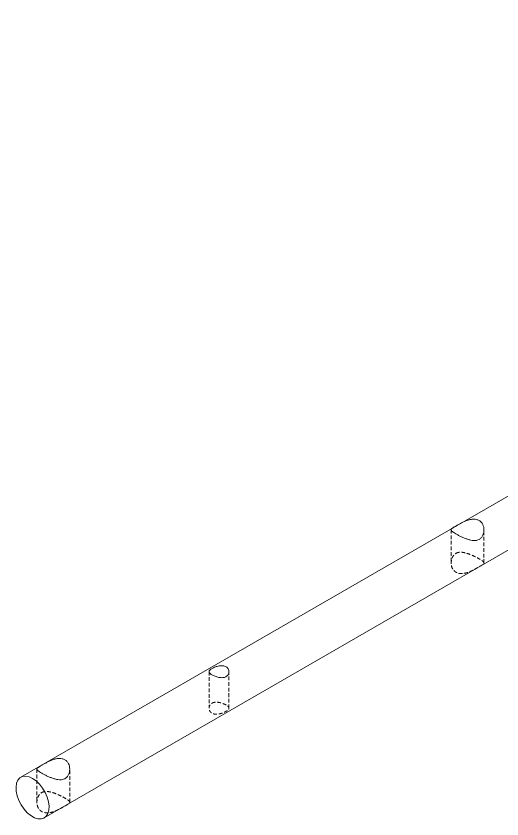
# Model space of a CAD drawing. Header units: millimetres. Extents: x 1529 to 6255, y 1713 to 5797.
# Drawn here: x 5100.8 to 5266.6, y 4136 to 4409.9 of the extents above; entities that cross this region are included whole.
import ezdxf

# ---------------------------------------------------------------- set-up
doc = ezdxf.new("R2010")
doc.units = ezdxf.units.MM
doc.linetypes.add('HIDDEN', pattern=[1.905, 1.27, -0.635])

msp = doc.modelspace()

# ---------------------------------------------------------------- linework, layer by layer
at = {"color": 7, "linetype": 'Continuous', "lineweight": 15}
for p, q in [((5552.375, 4409.928), (5102.411, 4150.17)), ((5110.41, 4136.313), (5562.252, 4397.156))]:
    msp.add_line(p, q, dxfattribs=at)
at = {"color": 7, "linetype": 'HIDDEN', "lineweight": 0}
for p, q in [((5249.303, 4234.632), (5249.303, 4223.29)), ((5260.503, 4223.299), (5260.503, 4234.639)), ((5166.65, 4186.21), (5166.65, 4173.751)), ((5173.45, 4173.75), (5173.45, 4186.211)), ((5107.882, 4152.991), (5107.882, 4141.649)), ((5119.082, 4141.658), (5119.082, 4152.998))]:
    msp.add_line(p, q, dxfattribs=at)
at = {"color": 7, "linetype": 'Continuous', "lineweight": 15, "flags": 128}
msp.add_lwpolyline([(5106.411, 4149.774), (5107.627, 4148.919), (5108.786, 4147.799), (5109.834, 4146.466), (5110.722, 4144.982), (5111.409, 4143.416), (5111.861, 4141.843), (5112.059, 4140.334), (5111.993, 4138.962), (5111.666, 4137.79), (5111.093, 4136.873), (5110.301, 4136.253), (5109.327, 4135.961), (5108.217, 4136.008), (5107.022, 4136.394), (5105.799, 4137.101), (5104.605, 4138.094), (5103.494, 4139.328), (5102.521, 4140.745), (5101.729, 4142.279), (5101.156, 4143.857), (5100.828, 4145.407), (5100.762, 4146.856), (5100.96, 4148.136), (5101.413, 4149.187), (5102.099, 4149.959), (5102.987, 4150.418), (5104.035, 4150.541), (5105.195, 4150.323), (5106.411, 4149.774)], dxfattribs=at)
at = {"color": 7, "linetype": 'Continuous', "lineweight": 15}
for points, knots in [([(5250.943, 4233.211), (5250.671, 4233.368), (5250.433, 4233.515), (5250.019, 4233.792), (5249.844, 4233.922), (5249.57, 4234.158), (5249.468, 4234.266), (5249.334, 4234.466), (5249.302, 4234.557), (5249.304, 4234.732), (5249.339, 4234.817), (5249.474, 4234.987), (5249.574, 4235.073), (5249.777, 4235.218), (5249.854, 4235.269), (5250.025, 4235.377), (5250.119, 4235.434), (5250.323, 4235.556), (5250.434, 4235.62), (5250.675, 4235.76), (5250.804, 4235.835), (5251.207, 4236.067), (5251.501, 4236.237), (5252.132, 4236.594), (5252.457, 4236.775), (5253.132, 4237.129), (5253.476, 4237.298), (5254.167, 4237.606), (5254.517, 4237.745), (5255.229, 4237.982), (5255.581, 4238.076), (5256.107, 4238.174), (5256.282, 4238.2), (5256.631, 4238.235), (5256.806, 4238.245), (5257.322, 4238.246), (5257.653, 4238.21), (5258.127, 4238.097), (5258.283, 4238.048), (5258.579, 4237.932), (5258.861, 4237.797), (5259.116, 4237.624), (5259.358, 4237.432), (5259.472, 4237.326), (5259.785, 4236.988), (5259.958, 4236.735), (5260.235, 4236.178), (5260.337, 4235.881), (5260.472, 4235.266), (5260.504, 4234.944), (5260.502, 4234.303), (5260.468, 4233.982), (5260.332, 4233.349), (5260.23, 4233.037), (5260.027, 4232.602), (5259.951, 4232.461), (5259.78, 4232.192), (5259.684, 4232.062), (5259.374, 4231.702), (5259.135, 4231.501), (5258.59, 4231.186), (5258.295, 4231.08), (5257.824, 4230.989), (5257.661, 4230.97), (5257.334, 4230.952), (5257.169, 4230.953), (5256.667, 4230.981), (5256.322, 4231.034), (5255.624, 4231.187), (5255.274, 4231.286), (5254.566, 4231.518), (5254.207, 4231.652), (5253.504, 4231.936), (5253.158, 4232.087), (5252.646, 4232.324), (5252.475, 4232.405), (5252.142, 4232.569), (5251.981, 4232.65), (5251.51, 4232.893), (5251.216, 4233.054), (5250.943, 4233.211)], [0, 0, 0, 0, 0.03125, 0.03125, 0.0625, 0.0625, 0.09375, 0.09375, 0.125, 0.125, 0.15625, 0.15625, 0.1875, 0.1875, 0.203125, 0.203125, 0.21875, 0.21875, 0.234375, 0.234375, 0.25, 0.25, 0.28125, 0.28125, 0.3125, 0.3125, 0.34375, 0.34375, 0.375, 0.375, 0.40625, 0.40625, 0.421875, 0.421875, 0.4375, 0.4375, 0.46875, 0.46875, 0.484375, 0.484375, 0.5, 0.515625, 0.515625, 0.53125, 0.53125, 0.5625, 0.5625, 0.59375, 0.59375, 0.625, 0.625, 0.65625, 0.65625, 0.6875, 0.6875, 0.703125, 0.703125, 0.71875, 0.71875, 0.75, 0.75, 0.78125, 0.78125, 0.796875, 0.796875, 0.8125, 0.8125, 0.84375, 0.84375, 0.875, 0.875, 0.90625, 0.90625, 0.9375, 0.9375, 0.953125, 0.953125, 0.96875, 0.96875, 1, 1, 1, 1]), ([(5167.606, 4185.148), (5167.448, 4185.241), (5167.309, 4185.333), (5167.068, 4185.518), (5166.965, 4185.611), (5166.803, 4185.793), (5166.743, 4185.881), (5166.665, 4186.058), (5166.647, 4186.146), (5166.654, 4186.319), (5166.679, 4186.406), (5166.772, 4186.581), (5166.839, 4186.668), (5167.014, 4186.845), (5167.123, 4186.936), (5167.378, 4187.119), (5167.522, 4187.211), (5167.845, 4187.394), (5168.024, 4187.486), (5168.401, 4187.661), (5168.6, 4187.745), (5169.016, 4187.901), (5169.229, 4187.972), (5169.661, 4188.093), (5169.884, 4188.145), (5170.323, 4188.22), (5170.541, 4188.245), (5170.974, 4188.264), (5171.188, 4188.258), (5171.595, 4188.211), (5171.79, 4188.17), (5172.163, 4188.05), (5172.335, 4187.973), (5172.647, 4187.784), (5172.789, 4187.672), (5173.032, 4187.421), (5173.133, 4187.283), (5173.297, 4186.986), (5173.357, 4186.827), (5173.435, 4186.504), (5173.453, 4186.336), (5173.446, 4186), (5173.421, 4185.835), (5173.33, 4185.512), (5173.262, 4185.353), (5173.086, 4185.06), (5172.979, 4184.925), (5172.726, 4184.681), (5172.577, 4184.572), (5172.255, 4184.395), (5172.08, 4184.324), (5171.699, 4184.218), (5171.5, 4184.185), (5171.087, 4184.153), (5170.871, 4184.154), (5170.437, 4184.185), (5170.219, 4184.215), (5169.777, 4184.299), (5169.556, 4184.353), (5169.126, 4184.478), (5168.915, 4184.549), (5168.502, 4184.706), (5168.307, 4184.789), (5167.939, 4184.963), (5167.764, 4185.055), (5167.606, 4185.148)], [0, 0, 0, 0, 0.03125, 0.03125, 0.0625, 0.0625, 0.09375, 0.09375, 0.125, 0.125, 0.15625, 0.15625, 0.1875, 0.1875, 0.21875, 0.21875, 0.25, 0.25, 0.28125, 0.28125, 0.3125, 0.3125, 0.34375, 0.34375, 0.375, 0.375, 0.40625, 0.40625, 0.4375, 0.4375, 0.46875, 0.46875, 0.5, 0.5, 0.53125, 0.53125, 0.5625, 0.5625, 0.59375, 0.59375, 0.625, 0.625, 0.65625, 0.65625, 0.6875, 0.6875, 0.71875, 0.71875, 0.75, 0.75, 0.78125, 0.78125, 0.8125, 0.8125, 0.84375, 0.84375, 0.875, 0.875, 0.90625, 0.90625, 0.9375, 0.9375, 0.96875, 0.96875, 1, 1, 1, 1]), ([(5109.522, 4151.57), (5109.25, 4151.727), (5109.012, 4151.874), (5108.598, 4152.151), (5108.423, 4152.281), (5108.149, 4152.517), (5108.047, 4152.625), (5107.912, 4152.826), (5107.881, 4152.917), (5107.883, 4153.092), (5107.918, 4153.176), (5108.053, 4153.346), (5108.153, 4153.433), (5108.355, 4153.577), (5108.432, 4153.628), (5108.603, 4153.736), (5108.697, 4153.793), (5108.902, 4153.915), (5109.013, 4153.98), (5109.253, 4154.119), (5109.382, 4154.194), (5109.786, 4154.427), (5110.08, 4154.597), (5110.71, 4154.953), (5111.036, 4155.134), (5111.711, 4155.488), (5112.055, 4155.657), (5112.746, 4155.965), (5113.096, 4156.104), (5113.808, 4156.341), (5114.16, 4156.435), (5114.686, 4156.534), (5114.861, 4156.559), (5115.21, 4156.594), (5115.385, 4156.604), (5115.901, 4156.605), (5116.231, 4156.57), (5116.706, 4156.456), (5116.861, 4156.407), (5117.158, 4156.291), (5117.44, 4156.156), (5117.695, 4155.983), (5117.936, 4155.792), (5118.05, 4155.685), (5118.364, 4155.347), (5118.536, 4155.094), (5118.814, 4154.538), (5118.916, 4154.24), (5119.05, 4153.625), (5119.083, 4153.303), (5119.081, 4152.662), (5119.046, 4152.341), (5118.911, 4151.708), (5118.809, 4151.396), (5118.605, 4150.961), (5118.529, 4150.821), (5118.358, 4150.551), (5118.263, 4150.421), (5117.952, 4150.062), (5117.714, 4149.86), (5117.169, 4149.545), (5116.874, 4149.439), (5116.403, 4149.348), (5116.24, 4149.329), (5115.913, 4149.311), (5115.747, 4149.312), (5115.246, 4149.341), (5114.901, 4149.393), (5114.202, 4149.546), (5113.852, 4149.645), (5113.145, 4149.877), (5112.785, 4150.011), (5112.083, 4150.295), (5111.737, 4150.446), (5111.225, 4150.683), (5111.054, 4150.765), (5110.721, 4150.928), (5110.559, 4151.009), (5110.089, 4151.252), (5109.794, 4151.413), (5109.522, 4151.57)], [0, 0, 0, 0, 0.03125, 0.03125, 0.0625, 0.0625, 0.09375, 0.09375, 0.125, 0.125, 0.15625, 0.15625, 0.1875, 0.1875, 0.203125, 0.203125, 0.21875, 0.21875, 0.234375, 0.234375, 0.25, 0.25, 0.28125, 0.28125, 0.3125, 0.3125, 0.34375, 0.34375, 0.375, 0.375, 0.40625, 0.40625, 0.421875, 0.421875, 0.4375, 0.4375, 0.46875, 0.46875, 0.484375, 0.484375, 0.5, 0.515625, 0.515625, 0.53125, 0.53125, 0.5625, 0.5625, 0.59375, 0.59375, 0.625, 0.625, 0.65625, 0.65625, 0.6875, 0.6875, 0.703125, 0.703125, 0.71875, 0.71875, 0.75, 0.75, 0.78125, 0.78125, 0.796875, 0.796875, 0.8125, 0.8125, 0.84375, 0.84375, 0.875, 0.875, 0.90625, 0.90625, 0.9375, 0.9375, 0.953125, 0.953125, 0.96875, 0.96875, 1, 1, 1, 1])]:
    msp.add_open_spline(points, degree=3, knots=knots, dxfattribs=at)
at = {"color": 7, "linetype": 'HIDDEN', "lineweight": 0}
for points, knots in [([(5250.943, 4226.585), (5250.671, 4226.428), (5250.434, 4226.227), (5250.023, 4225.753), (5249.85, 4225.477), (5249.578, 4224.897), (5249.476, 4224.587), (5249.34, 4223.954), (5249.305, 4223.634), (5249.301, 4222.994), (5249.334, 4222.672), (5249.465, 4222.061), (5249.565, 4221.768), (5249.768, 4221.353), (5249.846, 4221.219), (5250.019, 4220.963), (5250.113, 4220.843), (5250.319, 4220.618), (5250.43, 4220.513), (5250.67, 4220.319), (5250.799, 4220.23), (5251.203, 4219.995), (5251.496, 4219.878), (5251.97, 4219.761), (5252.134, 4219.732), (5252.465, 4219.694), (5252.634, 4219.684), (5253.146, 4219.683), (5253.5, 4219.718), (5254.206, 4219.848), (5254.559, 4219.942), (5255.271, 4220.177), (5255.622, 4220.316), (5256.314, 4220.623), (5256.658, 4220.792), (5257.333, 4221.145), (5257.659, 4221.326), (5258.13, 4221.592), (5258.285, 4221.681), (5258.579, 4221.85), (5258.861, 4222.012), (5259.116, 4222.159), (5259.357, 4222.3), (5259.471, 4222.366), (5259.678, 4222.489), (5259.772, 4222.546), (5259.944, 4222.655), (5260.022, 4222.706), (5260.228, 4222.852), (5260.328, 4222.938), (5260.465, 4223.109), (5260.501, 4223.193), (5260.505, 4223.368), (5260.474, 4223.459), (5260.342, 4223.658), (5260.24, 4223.767), (5260.036, 4223.944), (5259.959, 4224.005), (5259.787, 4224.134), (5259.691, 4224.201), (5259.379, 4224.411), (5259.14, 4224.558), (5258.604, 4224.868), (5258.303, 4225.032), (5257.831, 4225.276), (5257.67, 4225.357), (5257.338, 4225.52), (5257.167, 4225.602), (5256.652, 4225.84), (5256.303, 4225.993), (5255.593, 4226.28), (5255.236, 4226.412), (5254.53, 4226.643), (5254.176, 4226.743), (5253.478, 4226.896), (5253.138, 4226.947), (5252.638, 4226.976), (5252.473, 4226.977), (5252.146, 4226.959), (5251.983, 4226.94), (5251.511, 4226.849), (5251.216, 4226.743), (5250.943, 4226.585)], [0, 0, 0, 0, 0.03125, 0.03125, 0.0625, 0.0625, 0.09375, 0.09375, 0.125, 0.125, 0.15625, 0.15625, 0.1875, 0.1875, 0.203125, 0.203125, 0.21875, 0.21875, 0.234375, 0.234375, 0.25, 0.25, 0.28125, 0.28125, 0.296875, 0.296875, 0.3125, 0.3125, 0.34375, 0.34375, 0.375, 0.375, 0.40625, 0.40625, 0.4375, 0.4375, 0.46875, 0.46875, 0.484375, 0.484375, 0.5, 0.515625, 0.515625, 0.53125, 0.53125, 0.546875, 0.546875, 0.5625, 0.5625, 0.59375, 0.59375, 0.625, 0.625, 0.65625, 0.65625, 0.6875, 0.6875, 0.703125, 0.703125, 0.71875, 0.71875, 0.75, 0.75, 0.78125, 0.78125, 0.796875, 0.796875, 0.8125, 0.8125, 0.84375, 0.84375, 0.875, 0.875, 0.90625, 0.90625, 0.9375, 0.9375, 0.953125, 0.953125, 0.96875, 0.96875, 1, 1, 1, 1]), ([(5167.606, 4175.431), (5167.448, 4175.335), (5167.309, 4175.223), (5167.068, 4174.971), (5166.965, 4174.829), (5166.803, 4174.529), (5166.744, 4174.371), (5166.665, 4174.043), (5166.647, 4173.874), (5166.654, 4173.542), (5166.679, 4173.376), (5166.772, 4173.053), (5166.839, 4172.899), (5167.013, 4172.611), (5167.123, 4172.474), (5167.378, 4172.233), (5167.522, 4172.128), (5167.845, 4171.949), (5168.025, 4171.876), (5168.401, 4171.769), (5168.6, 4171.734), (5169.018, 4171.697), (5169.231, 4171.696), (5169.664, 4171.725), (5169.887, 4171.755), (5170.326, 4171.839), (5170.543, 4171.893), (5170.975, 4172.021), (5171.189, 4172.095), (5171.595, 4172.254), (5171.79, 4172.339), (5172.163, 4172.517), (5172.335, 4172.609), (5172.647, 4172.792), (5172.789, 4172.885), (5173.032, 4173.068), (5173.133, 4173.157), (5173.296, 4173.335), (5173.357, 4173.423), (5173.435, 4173.596), (5173.453, 4173.683), (5173.446, 4173.858), (5173.422, 4173.945), (5173.33, 4174.122), (5173.262, 4174.213), (5173.087, 4174.395), (5172.979, 4174.486), (5172.725, 4174.672), (5172.577, 4174.766), (5172.255, 4174.949), (5172.079, 4175.038), (5171.698, 4175.213), (5171.499, 4175.294), (5171.085, 4175.445), (5170.869, 4175.515), (5170.434, 4175.634), (5170.216, 4175.684), (5169.774, 4175.76), (5169.554, 4175.786), (5169.124, 4175.807), (5168.913, 4175.803), (5168.501, 4175.759), (5168.306, 4175.72), (5167.939, 4175.604), (5167.764, 4175.527), (5167.606, 4175.431)], [0, 0, 0, 0, 0.03125, 0.03125, 0.0625, 0.0625, 0.09375, 0.09375, 0.125, 0.125, 0.15625, 0.15625, 0.1875, 0.1875, 0.21875, 0.21875, 0.25, 0.25, 0.28125, 0.28125, 0.3125, 0.3125, 0.34375, 0.34375, 0.375, 0.375, 0.40625, 0.40625, 0.4375, 0.4375, 0.46875, 0.46875, 0.5, 0.5, 0.53125, 0.53125, 0.5625, 0.5625, 0.59375, 0.59375, 0.625, 0.625, 0.65625, 0.65625, 0.6875, 0.6875, 0.71875, 0.71875, 0.75, 0.75, 0.78125, 0.78125, 0.8125, 0.8125, 0.84375, 0.84375, 0.875, 0.875, 0.90625, 0.90625, 0.9375, 0.9375, 0.96875, 0.96875, 1, 1, 1, 1]), ([(5109.522, 4144.944), (5109.249, 4144.787), (5109.012, 4144.586), (5108.602, 4144.112), (5108.429, 4143.836), (5108.157, 4143.256), (5108.055, 4142.946), (5107.918, 4142.313), (5107.884, 4141.993), (5107.88, 4141.353), (5107.912, 4141.031), (5108.044, 4140.42), (5108.143, 4140.127), (5108.347, 4139.713), (5108.425, 4139.578), (5108.597, 4139.322), (5108.692, 4139.202), (5108.898, 4138.977), (5109.009, 4138.872), (5109.248, 4138.678), (5109.378, 4138.589), (5109.782, 4138.354), (5110.075, 4138.237), (5110.549, 4138.12), (5110.713, 4138.091), (5111.044, 4138.053), (5111.212, 4138.043), (5111.724, 4138.042), (5112.079, 4138.078), (5112.785, 4138.207), (5113.138, 4138.301), (5113.85, 4138.536), (5114.201, 4138.675), (5114.893, 4138.982), (5115.237, 4139.152), (5115.912, 4139.505), (5116.237, 4139.685), (5116.708, 4139.951), (5116.863, 4140.04), (5117.158, 4140.209), (5117.439, 4140.371), (5117.694, 4140.519), (5117.936, 4140.659), (5118.049, 4140.725), (5118.256, 4140.848), (5118.351, 4140.906), (5118.523, 4141.014), (5118.601, 4141.065), (5118.806, 4141.211), (5118.907, 4141.297), (5119.044, 4141.468), (5119.08, 4141.553), (5119.084, 4141.728), (5119.053, 4141.818), (5118.921, 4142.017), (5118.819, 4142.126), (5118.614, 4142.303), (5118.537, 4142.364), (5118.365, 4142.493), (5118.27, 4142.56), (5117.957, 4142.77), (5117.719, 4142.917), (5117.183, 4143.227), (5116.882, 4143.391), (5116.41, 4143.635), (5116.248, 4143.717), (5115.917, 4143.879), (5115.746, 4143.961), (5115.23, 4144.2), (5114.881, 4144.352), (5114.172, 4144.639), (5113.815, 4144.772), (5113.109, 4145.003), (5112.755, 4145.103), (5112.057, 4145.255), (5111.717, 4145.307), (5111.217, 4145.335), (5111.052, 4145.336), (5110.724, 4145.318), (5110.561, 4145.299), (5110.09, 4145.208), (5109.795, 4145.102), (5109.522, 4144.944)], [0, 0, 0, 0, 0.03125, 0.03125, 0.0625, 0.0625, 0.09375, 0.09375, 0.125, 0.125, 0.15625, 0.15625, 0.1875, 0.1875, 0.203125, 0.203125, 0.21875, 0.21875, 0.234375, 0.234375, 0.25, 0.25, 0.28125, 0.28125, 0.296875, 0.296875, 0.3125, 0.3125, 0.34375, 0.34375, 0.375, 0.375, 0.40625, 0.40625, 0.4375, 0.4375, 0.46875, 0.46875, 0.484375, 0.484375, 0.5, 0.515625, 0.515625, 0.53125, 0.53125, 0.546875, 0.546875, 0.5625, 0.5625, 0.59375, 0.59375, 0.625, 0.625, 0.65625, 0.65625, 0.6875, 0.6875, 0.703125, 0.703125, 0.71875, 0.71875, 0.75, 0.75, 0.78125, 0.78125, 0.796875, 0.796875, 0.8125, 0.8125, 0.84375, 0.84375, 0.875, 0.875, 0.90625, 0.90625, 0.9375, 0.9375, 0.953125, 0.953125, 0.96875, 0.96875, 1, 1, 1, 1])]:
    msp.add_open_spline(points, degree=3, knots=knots, dxfattribs=at)

doc.saveas('drawing.dxf')
